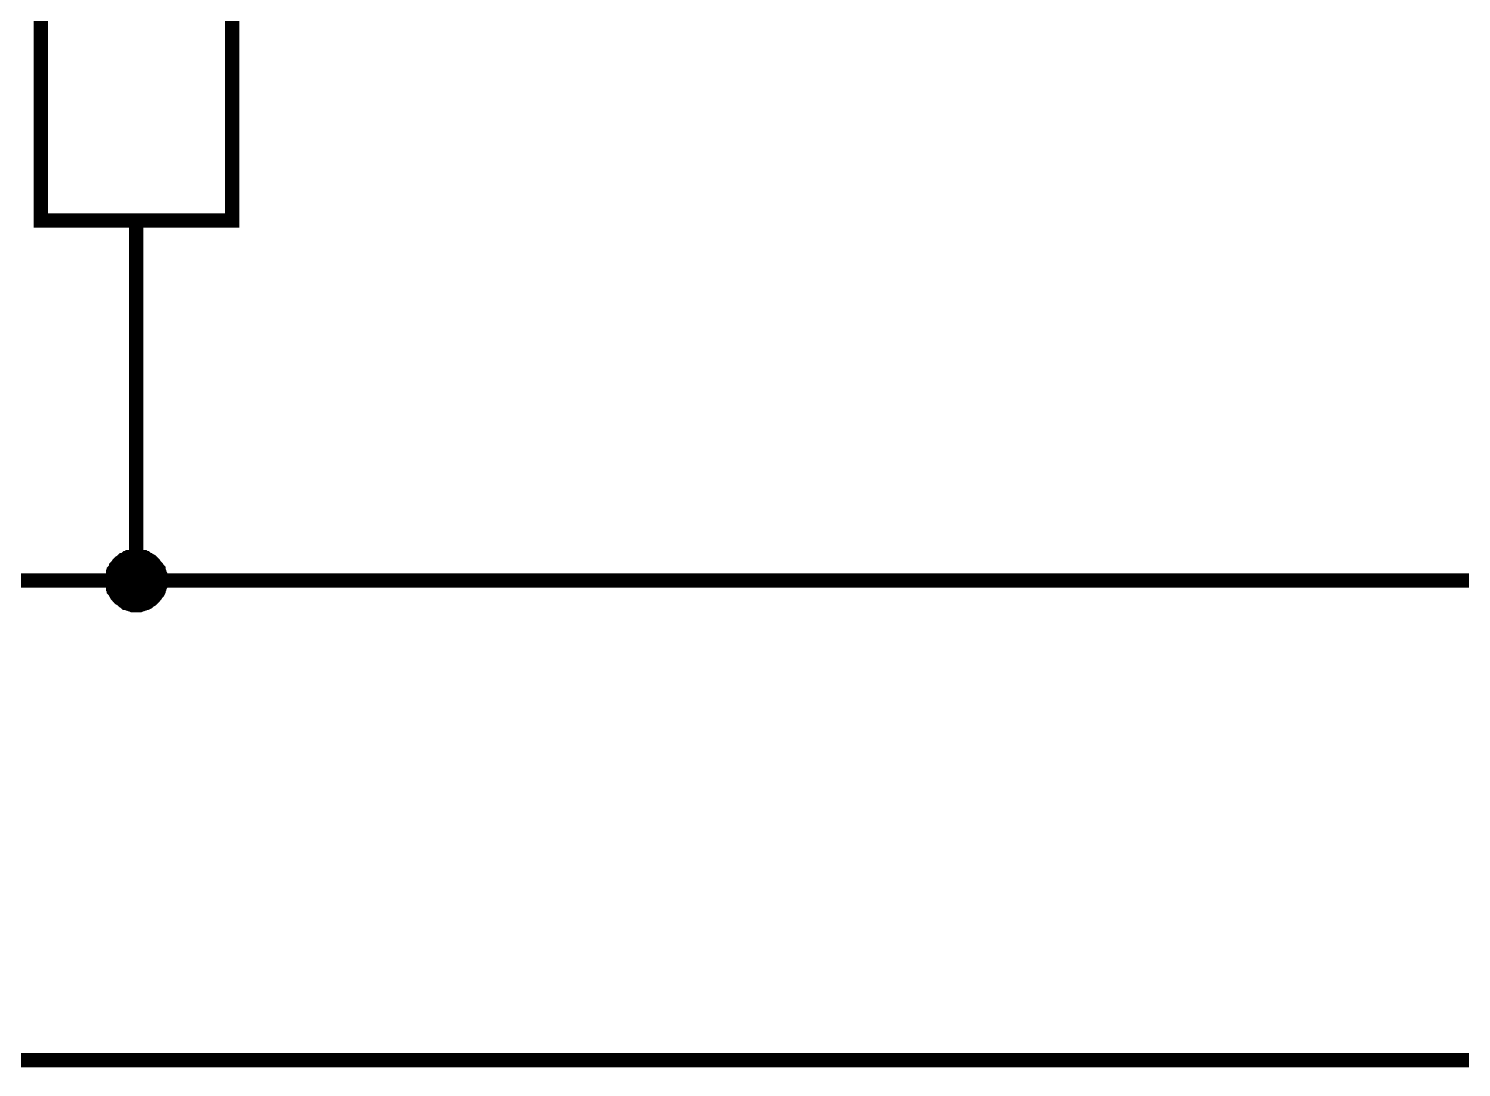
# Model space of a CAD drawing. Extents: x 196 to 1101, y 70 to 664.
# Drawn here: x 527.27 to 557.17, y 376.03 to 397.68 of the extents above; entities that cross this region are included whole.
import ezdxf

# ---------------------------------------------------------------- set-up
doc = ezdxf.new("R2010")
doc.units = 0
doc.header["$MEASUREMENT"] = 0
doc.layers.add('Sheet', color=255, linetype='CONTINUOUS')

msp = doc.modelspace()

# ---------------------------------------------------------------- linework, layer by layer
at = {"layer": 'Sheet', "const_width": 0.3}
for points in [[(659.469, 396.183), (666.97, 396.183), (666.97, 412.182), (611.985, 412.182), (611.985, 386.179), (529.515, 386.179), (464.546, 386.179)], [(659.469, 391.181), (669.47, 391.181), (669.47, 410.675), (606.985, 410.675), (606.985, 376.176), (517.031, 376.176), (464.546, 376.176)], [(529.515, 393.682), (529.515, 391.181)], [(529.515, 391.181), (529.515, 386.179)], [(529.018, 386.179), (529.018, 386.21), (529.018, 386.226), (529.018, 386.257), (529.034, 386.288), (529.034, 386.303), (529.034, 386.335), (529.049, 386.35), (529.049, 386.381), (529.065, 386.397), (529.08, 386.412), (529.096, 386.443), (529.096, 386.459), (529.111, 386.474), (529.127, 386.49), (529.142, 386.521), (529.158, 386.536), (529.173, 386.552), (529.205, 386.568), (529.22, 386.583), (529.236, 386.599), (529.251, 386.599), (529.282, 386.614), (529.298, 386.63), (529.313, 386.645), (529.344, 386.645), (529.36, 386.661), (529.391, 386.661), (529.406, 386.661), (529.437, 386.676), (529.469, 386.676), (529.484, 386.676), (529.515, 386.676)], [(529.018, 386.179), (529.018, 386.21), (529.018, 386.226), (529.018, 386.257), (529.034, 386.288), (529.034, 386.303), (529.034, 386.335), (529.049, 386.35), (529.049, 386.381), (529.065, 386.397), (529.08, 386.412), (529.096, 386.443), (529.096, 386.459), (529.111, 386.474), (529.127, 386.49), (529.142, 386.521), (529.158, 386.536), (529.173, 386.552), (529.205, 386.568), (529.22, 386.583), (529.236, 386.599), (529.251, 386.599), (529.282, 386.614), (529.298, 386.63), (529.313, 386.645), (529.344, 386.645), (529.36, 386.661), (529.391, 386.661), (529.406, 386.661), (529.437, 386.676), (529.469, 386.676), (529.484, 386.676), (529.515, 386.676)], [(529.018, 386.179), (529.018, 386.21), (529.018, 386.226), (529.018, 386.257), (529.034, 386.288), (529.034, 386.303), (529.034, 386.335), (529.049, 386.35), (529.049, 386.381), (529.065, 386.397), (529.08, 386.412), (529.096, 386.443), (529.096, 386.459), (529.111, 386.474), (529.127, 386.49), (529.142, 386.521), (529.158, 386.536), (529.173, 386.552), (529.205, 386.568), (529.22, 386.583), (529.236, 386.599), (529.251, 386.599), (529.282, 386.614), (529.298, 386.63), (529.313, 386.645), (529.344, 386.645), (529.36, 386.661), (529.391, 386.661), (529.406, 386.661), (529.437, 386.676), (529.469, 386.676), (529.484, 386.676), (529.515, 386.676)], [(529.018, 386.179), (529.018, 386.21), (529.018, 386.226), (529.018, 386.257), (529.034, 386.288), (529.034, 386.303), (529.034, 386.335), (529.049, 386.35), (529.049, 386.381), (529.065, 386.397), (529.08, 386.412), (529.096, 386.443), (529.096, 386.459), (529.111, 386.474), (529.127, 386.49), (529.142, 386.521), (529.158, 386.536), (529.173, 386.552), (529.205, 386.568), (529.22, 386.583), (529.236, 386.599), (529.251, 386.599), (529.282, 386.614), (529.298, 386.63), (529.313, 386.645), (529.344, 386.645), (529.36, 386.661), (529.391, 386.661), (529.406, 386.661), (529.437, 386.676), (529.469, 386.676), (529.484, 386.676), (529.515, 386.676)], [(529.018, 386.179), (529.018, 386.21), (529.018, 386.226), (529.018, 386.257), (529.034, 386.288), (529.034, 386.303), (529.034, 386.335), (529.049, 386.35), (529.049, 386.381), (529.065, 386.397), (529.08, 386.412), (529.096, 386.443), (529.096, 386.459), (529.111, 386.474), (529.127, 386.49), (529.142, 386.521), (529.158, 386.536), (529.173, 386.552), (529.205, 386.568), (529.22, 386.583), (529.236, 386.599), (529.251, 386.599), (529.282, 386.614), (529.298, 386.63), (529.313, 386.645), (529.344, 386.645), (529.36, 386.661), (529.391, 386.661), (529.406, 386.661), (529.437, 386.676), (529.469, 386.676), (529.484, 386.676), (529.515, 386.676)], [(529.018, 386.179), (529.018, 386.21), (529.018, 386.226), (529.018, 386.257), (529.034, 386.288), (529.034, 386.303), (529.034, 386.335), (529.049, 386.35), (529.049, 386.381), (529.065, 386.397), (529.08, 386.412), (529.096, 386.443), (529.096, 386.459), (529.111, 386.474), (529.127, 386.49), (529.142, 386.521), (529.158, 386.536), (529.173, 386.552), (529.205, 386.568), (529.22, 386.583), (529.236, 386.599), (529.251, 386.599), (529.282, 386.614), (529.298, 386.63), (529.313, 386.645), (529.344, 386.645), (529.36, 386.661), (529.391, 386.661), (529.406, 386.661), (529.437, 386.676), (529.469, 386.676), (529.484, 386.676), (529.515, 386.676)], [(529.018, 386.179), (529.018, 386.21), (529.018, 386.226), (529.018, 386.257), (529.034, 386.288), (529.034, 386.303), (529.034, 386.335), (529.049, 386.35), (529.049, 386.381), (529.065, 386.397), (529.08, 386.412), (529.096, 386.443), (529.096, 386.459), (529.111, 386.474), (529.127, 386.49), (529.142, 386.521), (529.158, 386.536), (529.173, 386.552), (529.205, 386.568), (529.22, 386.583), (529.236, 386.599), (529.251, 386.599), (529.282, 386.614), (529.298, 386.63), (529.313, 386.645), (529.344, 386.645), (529.36, 386.661), (529.391, 386.661), (529.406, 386.661), (529.437, 386.676), (529.469, 386.676), (529.484, 386.676), (529.515, 386.676)], [(529.018, 386.179), (529.018, 386.21), (529.018, 386.226), (529.018, 386.257), (529.034, 386.288), (529.034, 386.303), (529.034, 386.335), (529.049, 386.35), (529.049, 386.381), (529.065, 386.397), (529.08, 386.412), (529.096, 386.443), (529.096, 386.459), (529.111, 386.474), (529.127, 386.49), (529.142, 386.521), (529.158, 386.536), (529.173, 386.552), (529.205, 386.568), (529.22, 386.583), (529.236, 386.599), (529.251, 386.599), (529.282, 386.614), (529.298, 386.63), (529.313, 386.645), (529.344, 386.645), (529.36, 386.661), (529.391, 386.661), (529.406, 386.661), (529.437, 386.676), (529.469, 386.676), (529.484, 386.676), (529.515, 386.676)], [(529.515, 386.676), (529.515, 386.676)], [(529.515, 386.676), (529.546, 386.676), (529.562, 386.676), (529.593, 386.676), (529.624, 386.661), (529.639, 386.661), (529.67, 386.661), (529.686, 386.645), (529.717, 386.645), (529.732, 386.63), (529.764, 386.614), (529.779, 386.599), (529.795, 386.599), (529.826, 386.583), (529.841, 386.568), (529.857, 386.552), (529.872, 386.536), (529.888, 386.521), (529.903, 386.49), (529.919, 386.474), (529.934, 386.459), (529.95, 386.443), (529.965, 386.412), (529.981, 386.397), (529.981, 386.381), (529.996, 386.35), (529.996, 386.335), (530.012, 386.303), (530.012, 386.288), (530.028, 386.257), (530.028, 386.226), (530.028, 386.21), (530.028, 386.179)], [(529.515, 386.676), (529.515, 386.676)], [(529.515, 386.676), (529.546, 386.676), (529.562, 386.676), (529.593, 386.676), (529.624, 386.661), (529.639, 386.661), (529.67, 386.661), (529.686, 386.645), (529.717, 386.645), (529.732, 386.63), (529.764, 386.614), (529.779, 386.599), (529.795, 386.599), (529.826, 386.583), (529.841, 386.568), (529.857, 386.552), (529.872, 386.536), (529.888, 386.521), (529.903, 386.49), (529.919, 386.474), (529.934, 386.459), (529.95, 386.443), (529.965, 386.412), (529.981, 386.397), (529.981, 386.381), (529.996, 386.35), (529.996, 386.335), (530.012, 386.303), (530.012, 386.288), (530.028, 386.257), (530.028, 386.226), (530.028, 386.21), (530.028, 386.179)], [(529.515, 386.676), (529.515, 386.676)], [(529.515, 386.676), (529.546, 386.676), (529.562, 386.676), (529.593, 386.676), (529.624, 386.661), (529.639, 386.661), (529.67, 386.661), (529.686, 386.645), (529.717, 386.645), (529.732, 386.63), (529.764, 386.614), (529.779, 386.599), (529.795, 386.599), (529.826, 386.583), (529.841, 386.568), (529.857, 386.552), (529.872, 386.536), (529.888, 386.521), (529.903, 386.49), (529.919, 386.474), (529.934, 386.459), (529.95, 386.443), (529.965, 386.412), (529.981, 386.397), (529.981, 386.381), (529.996, 386.35), (529.996, 386.335), (530.012, 386.303), (530.012, 386.288), (530.028, 386.257), (530.028, 386.226), (530.028, 386.21), (530.028, 386.179)], [(529.515, 386.676), (529.515, 386.676)], [(529.515, 386.676), (529.546, 386.676), (529.562, 386.676), (529.593, 386.676), (529.624, 386.661), (529.639, 386.661), (529.67, 386.661), (529.686, 386.645), (529.717, 386.645), (529.732, 386.63), (529.764, 386.614), (529.779, 386.599), (529.795, 386.599), (529.826, 386.583), (529.841, 386.568), (529.857, 386.552), (529.872, 386.536), (529.888, 386.521), (529.903, 386.49), (529.919, 386.474), (529.934, 386.459), (529.95, 386.443), (529.965, 386.412), (529.981, 386.397), (529.981, 386.381), (529.996, 386.35), (529.996, 386.335), (530.012, 386.303), (530.012, 386.288), (530.028, 386.257), (530.028, 386.226), (530.028, 386.21), (530.028, 386.179)], [(529.515, 386.676), (529.515, 386.676)], [(529.515, 386.676), (529.546, 386.676), (529.562, 386.676), (529.593, 386.676), (529.624, 386.661), (529.639, 386.661), (529.67, 386.661), (529.686, 386.645), (529.717, 386.645), (529.732, 386.63), (529.764, 386.614), (529.779, 386.599), (529.795, 386.599), (529.826, 386.583), (529.841, 386.568), (529.857, 386.552), (529.872, 386.536), (529.888, 386.521), (529.903, 386.49), (529.919, 386.474), (529.934, 386.459), (529.95, 386.443), (529.965, 386.412), (529.981, 386.397), (529.981, 386.381), (529.996, 386.35), (529.996, 386.335), (530.012, 386.303), (530.012, 386.288), (530.028, 386.257), (530.028, 386.226), (530.028, 386.21), (530.028, 386.179)], [(529.515, 386.676), (529.515, 386.676)], [(529.515, 386.676), (529.546, 386.676), (529.562, 386.676), (529.593, 386.676), (529.624, 386.661), (529.639, 386.661), (529.67, 386.661), (529.686, 386.645), (529.717, 386.645), (529.732, 386.63), (529.764, 386.614), (529.779, 386.599), (529.795, 386.599), (529.826, 386.583), (529.841, 386.568), (529.857, 386.552), (529.872, 386.536), (529.888, 386.521), (529.903, 386.49), (529.919, 386.474), (529.934, 386.459), (529.95, 386.443), (529.965, 386.412), (529.981, 386.397), (529.981, 386.381), (529.996, 386.35), (529.996, 386.335), (530.012, 386.303), (530.012, 386.288), (530.028, 386.257), (530.028, 386.226), (530.028, 386.21), (530.028, 386.179)], [(529.515, 386.676), (529.515, 386.676)], [(529.515, 386.676), (529.546, 386.676), (529.562, 386.676), (529.593, 386.676), (529.624, 386.661), (529.639, 386.661), (529.67, 386.661), (529.686, 386.645), (529.717, 386.645), (529.732, 386.63), (529.764, 386.614), (529.779, 386.599), (529.795, 386.599), (529.826, 386.583), (529.841, 386.568), (529.857, 386.552), (529.872, 386.536), (529.888, 386.521), (529.903, 386.49), (529.919, 386.474), (529.934, 386.459), (529.95, 386.443), (529.965, 386.412), (529.981, 386.397), (529.981, 386.381), (529.996, 386.35), (529.996, 386.335), (530.012, 386.303), (530.012, 386.288), (530.028, 386.257), (530.028, 386.226), (530.028, 386.21), (530.028, 386.179)], [(529.515, 386.676), (529.515, 386.676)], [(529.515, 386.676), (529.546, 386.676), (529.562, 386.676), (529.593, 386.676), (529.624, 386.661), (529.639, 386.661), (529.67, 386.661), (529.686, 386.645), (529.717, 386.645), (529.732, 386.63), (529.764, 386.614), (529.779, 386.599), (529.795, 386.599), (529.826, 386.583), (529.841, 386.568), (529.857, 386.552), (529.872, 386.536), (529.888, 386.521), (529.903, 386.49), (529.919, 386.474), (529.934, 386.459), (529.95, 386.443), (529.965, 386.412), (529.981, 386.397), (529.981, 386.381), (529.996, 386.35), (529.996, 386.335), (530.012, 386.303), (530.012, 386.288), (530.028, 386.257), (530.028, 386.226), (530.028, 386.21), (530.028, 386.179)], [(529.515, 385.667), (529.484, 385.667), (529.469, 385.667), (529.437, 385.667), (529.406, 385.682), (529.391, 385.682), (529.36, 385.698), (529.344, 385.698), (529.313, 385.713), (529.298, 385.713), (529.282, 385.729), (529.251, 385.744), (529.236, 385.76), (529.22, 385.775), (529.205, 385.791), (529.173, 385.806), (529.158, 385.822), (529.142, 385.837), (529.127, 385.853), (529.111, 385.869), (529.096, 385.9), (529.096, 385.915), (529.08, 385.931), (529.065, 385.962), (529.049, 385.977), (529.049, 386.008), (529.034, 386.024), (529.034, 386.055), (529.034, 386.07), (529.018, 386.102), (529.018, 386.133), (529.018, 386.148), (529.018, 386.179)], [(529.018, 386.179), (529.018, 386.179)], [(529.515, 385.667), (529.484, 385.667), (529.469, 385.667), (529.437, 385.667), (529.406, 385.682), (529.391, 385.682), (529.36, 385.698), (529.344, 385.698), (529.313, 385.713), (529.298, 385.713), (529.282, 385.729), (529.251, 385.744), (529.236, 385.76), (529.22, 385.775), (529.205, 385.791), (529.173, 385.806), (529.158, 385.822), (529.142, 385.837), (529.127, 385.853), (529.111, 385.869), (529.096, 385.9), (529.096, 385.915), (529.08, 385.931), (529.065, 385.962), (529.049, 385.977), (529.049, 386.008), (529.034, 386.024), (529.034, 386.055), (529.034, 386.07), (529.018, 386.102), (529.018, 386.133), (529.018, 386.148), (529.018, 386.179)], [(529.018, 386.179), (529.018, 386.179)], [(529.515, 385.667), (529.484, 385.667), (529.469, 385.667), (529.437, 385.667), (529.406, 385.682), (529.391, 385.682), (529.36, 385.698), (529.344, 385.698), (529.313, 385.713), (529.298, 385.713), (529.282, 385.729), (529.251, 385.744), (529.236, 385.76), (529.22, 385.775), (529.205, 385.791), (529.173, 385.806), (529.158, 385.822), (529.142, 385.837), (529.127, 385.853), (529.111, 385.869), (529.096, 385.9), (529.096, 385.915), (529.08, 385.931), (529.065, 385.962), (529.049, 385.977), (529.049, 386.008), (529.034, 386.024), (529.034, 386.055), (529.034, 386.07), (529.018, 386.102), (529.018, 386.133), (529.018, 386.148), (529.018, 386.179)], [(529.018, 386.179), (529.018, 386.179)], [(529.515, 385.667), (529.484, 385.667), (529.469, 385.667), (529.437, 385.667), (529.406, 385.682), (529.391, 385.682), (529.36, 385.698), (529.344, 385.698), (529.313, 385.713), (529.298, 385.713), (529.282, 385.729), (529.251, 385.744), (529.236, 385.76), (529.22, 385.775), (529.205, 385.791), (529.173, 385.806), (529.158, 385.822), (529.142, 385.837), (529.127, 385.853), (529.111, 385.869), (529.096, 385.9), (529.096, 385.915), (529.08, 385.931), (529.065, 385.962), (529.049, 385.977), (529.049, 386.008), (529.034, 386.024), (529.034, 386.055), (529.034, 386.07), (529.018, 386.102), (529.018, 386.133), (529.018, 386.148), (529.018, 386.179)], [(529.018, 386.179), (529.018, 386.179)], [(529.515, 385.667), (529.484, 385.667), (529.469, 385.667), (529.437, 385.667), (529.406, 385.682), (529.391, 385.682), (529.36, 385.698), (529.344, 385.698), (529.313, 385.713), (529.298, 385.713), (529.282, 385.729), (529.251, 385.744), (529.236, 385.76), (529.22, 385.775), (529.205, 385.791), (529.173, 385.806), (529.158, 385.822), (529.142, 385.837), (529.127, 385.853), (529.111, 385.869), (529.096, 385.9), (529.096, 385.915), (529.08, 385.931), (529.065, 385.962), (529.049, 385.977), (529.049, 386.008), (529.034, 386.024), (529.034, 386.055), (529.034, 386.07), (529.018, 386.102), (529.018, 386.133), (529.018, 386.148), (529.018, 386.179)], [(529.018, 386.179), (529.018, 386.179)], [(529.515, 385.667), (529.484, 385.667), (529.469, 385.667), (529.437, 385.667), (529.406, 385.682), (529.391, 385.682), (529.36, 385.698), (529.344, 385.698), (529.313, 385.713), (529.298, 385.713), (529.282, 385.729), (529.251, 385.744), (529.236, 385.76), (529.22, 385.775), (529.205, 385.791), (529.173, 385.806), (529.158, 385.822), (529.142, 385.837), (529.127, 385.853), (529.111, 385.869), (529.096, 385.9), (529.096, 385.915), (529.08, 385.931), (529.065, 385.962), (529.049, 385.977), (529.049, 386.008), (529.034, 386.024), (529.034, 386.055), (529.034, 386.07), (529.018, 386.102), (529.018, 386.133), (529.018, 386.148), (529.018, 386.179)], [(529.018, 386.179), (529.018, 386.179)], [(529.515, 385.667), (529.484, 385.667), (529.469, 385.667), (529.437, 385.667), (529.406, 385.682), (529.391, 385.682), (529.36, 385.698), (529.344, 385.698), (529.313, 385.713), (529.298, 385.713), (529.282, 385.729), (529.251, 385.744), (529.236, 385.76), (529.22, 385.775), (529.205, 385.791), (529.173, 385.806), (529.158, 385.822), (529.142, 385.837), (529.127, 385.853), (529.111, 385.869), (529.096, 385.9), (529.096, 385.915), (529.08, 385.931), (529.065, 385.962), (529.049, 385.977), (529.049, 386.008), (529.034, 386.024), (529.034, 386.055), (529.034, 386.07), (529.018, 386.102), (529.018, 386.133), (529.018, 386.148), (529.018, 386.179)], [(529.018, 386.179), (529.018, 386.179)], [(529.515, 385.667), (529.484, 385.667), (529.469, 385.667), (529.437, 385.667), (529.406, 385.682), (529.391, 385.682), (529.36, 385.698), (529.344, 385.698), (529.313, 385.713), (529.298, 385.713), (529.282, 385.729), (529.251, 385.744), (529.236, 385.76), (529.22, 385.775), (529.205, 385.791), (529.173, 385.806), (529.158, 385.822), (529.142, 385.837), (529.127, 385.853), (529.111, 385.869), (529.096, 385.9), (529.096, 385.915), (529.08, 385.931), (529.065, 385.962), (529.049, 385.977), (529.049, 386.008), (529.034, 386.024), (529.034, 386.055), (529.034, 386.07), (529.018, 386.102), (529.018, 386.133), (529.018, 386.148), (529.018, 386.179)], [(529.018, 386.179), (529.018, 386.179)], [(530.028, 386.179), (530.028, 386.148), (530.028, 386.133), (530.028, 386.102), (530.012, 386.07), (530.012, 386.055), (529.996, 386.024), (529.996, 386.008), (529.981, 385.977), (529.981, 385.962), (529.965, 385.931), (529.95, 385.915), (529.934, 385.9), (529.919, 385.869), (529.903, 385.853), (529.888, 385.837), (529.872, 385.822), (529.857, 385.806), (529.841, 385.791), (529.826, 385.775), (529.795, 385.76), (529.779, 385.744), (529.764, 385.729), (529.732, 385.713), (529.717, 385.713), (529.686, 385.698), (529.67, 385.698), (529.639, 385.682), (529.624, 385.682), (529.593, 385.667), (529.562, 385.667), (529.546, 385.667), (529.515, 385.667)], [(530.028, 386.179), (530.028, 386.148), (530.028, 386.133), (530.028, 386.102), (530.012, 386.07), (530.012, 386.055), (529.996, 386.024), (529.996, 386.008), (529.981, 385.977), (529.981, 385.962), (529.965, 385.931), (529.95, 385.915), (529.934, 385.9), (529.919, 385.869), (529.903, 385.853), (529.888, 385.837), (529.872, 385.822), (529.857, 385.806), (529.841, 385.791), (529.826, 385.775), (529.795, 385.76), (529.779, 385.744), (529.764, 385.729), (529.732, 385.713), (529.717, 385.713), (529.686, 385.698), (529.67, 385.698), (529.639, 385.682), (529.624, 385.682), (529.593, 385.667), (529.562, 385.667), (529.546, 385.667), (529.515, 385.667)], [(530.028, 386.179), (530.028, 386.148), (530.028, 386.133), (530.028, 386.102), (530.012, 386.07), (530.012, 386.055), (529.996, 386.024), (529.996, 386.008), (529.981, 385.977), (529.981, 385.962), (529.965, 385.931), (529.95, 385.915), (529.934, 385.9), (529.919, 385.869), (529.903, 385.853), (529.888, 385.837), (529.872, 385.822), (529.857, 385.806), (529.841, 385.791), (529.826, 385.775), (529.795, 385.76), (529.779, 385.744), (529.764, 385.729), (529.732, 385.713), (529.717, 385.713), (529.686, 385.698), (529.67, 385.698), (529.639, 385.682), (529.624, 385.682), (529.593, 385.667), (529.562, 385.667), (529.546, 385.667), (529.515, 385.667)], [(530.028, 386.179), (530.028, 386.148), (530.028, 386.133), (530.028, 386.102), (530.012, 386.07), (530.012, 386.055), (529.996, 386.024), (529.996, 386.008), (529.981, 385.977), (529.981, 385.962), (529.965, 385.931), (529.95, 385.915), (529.934, 385.9), (529.919, 385.869), (529.903, 385.853), (529.888, 385.837), (529.872, 385.822), (529.857, 385.806), (529.841, 385.791), (529.826, 385.775), (529.795, 385.76), (529.779, 385.744), (529.764, 385.729), (529.732, 385.713), (529.717, 385.713), (529.686, 385.698), (529.67, 385.698), (529.639, 385.682), (529.624, 385.682), (529.593, 385.667), (529.562, 385.667), (529.546, 385.667), (529.515, 385.667)], [(530.028, 386.179), (530.028, 386.148), (530.028, 386.133), (530.028, 386.102), (530.012, 386.07), (530.012, 386.055), (529.996, 386.024), (529.996, 386.008), (529.981, 385.977), (529.981, 385.962), (529.965, 385.931), (529.95, 385.915), (529.934, 385.9), (529.919, 385.869), (529.903, 385.853), (529.888, 385.837), (529.872, 385.822), (529.857, 385.806), (529.841, 385.791), (529.826, 385.775), (529.795, 385.76), (529.779, 385.744), (529.764, 385.729), (529.732, 385.713), (529.717, 385.713), (529.686, 385.698), (529.67, 385.698), (529.639, 385.682), (529.624, 385.682), (529.593, 385.667), (529.562, 385.667), (529.546, 385.667), (529.515, 385.667)], [(530.028, 386.179), (530.028, 386.148), (530.028, 386.133), (530.028, 386.102), (530.012, 386.07), (530.012, 386.055), (529.996, 386.024), (529.996, 386.008), (529.981, 385.977), (529.981, 385.962), (529.965, 385.931), (529.95, 385.915), (529.934, 385.9), (529.919, 385.869), (529.903, 385.853), (529.888, 385.837), (529.872, 385.822), (529.857, 385.806), (529.841, 385.791), (529.826, 385.775), (529.795, 385.76), (529.779, 385.744), (529.764, 385.729), (529.732, 385.713), (529.717, 385.713), (529.686, 385.698), (529.67, 385.698), (529.639, 385.682), (529.624, 385.682), (529.593, 385.667), (529.562, 385.667), (529.546, 385.667), (529.515, 385.667)], [(530.028, 386.179), (530.028, 386.148), (530.028, 386.133), (530.028, 386.102), (530.012, 386.07), (530.012, 386.055), (529.996, 386.024), (529.996, 386.008), (529.981, 385.977), (529.981, 385.962), (529.965, 385.931), (529.95, 385.915), (529.934, 385.9), (529.919, 385.869), (529.903, 385.853), (529.888, 385.837), (529.872, 385.822), (529.857, 385.806), (529.841, 385.791), (529.826, 385.775), (529.795, 385.76), (529.779, 385.744), (529.764, 385.729), (529.732, 385.713), (529.717, 385.713), (529.686, 385.698), (529.67, 385.698), (529.639, 385.682), (529.624, 385.682), (529.593, 385.667), (529.562, 385.667), (529.546, 385.667), (529.515, 385.667)], [(530.028, 386.179), (530.028, 386.148), (530.028, 386.133), (530.028, 386.102), (530.012, 386.07), (530.012, 386.055), (529.996, 386.024), (529.996, 386.008), (529.981, 385.977), (529.981, 385.962), (529.965, 385.931), (529.95, 385.915), (529.934, 385.9), (529.919, 385.869), (529.903, 385.853), (529.888, 385.837), (529.872, 385.822), (529.857, 385.806), (529.841, 385.791), (529.826, 385.775), (529.795, 385.76), (529.779, 385.744), (529.764, 385.729), (529.732, 385.713), (529.717, 385.713), (529.686, 385.698), (529.67, 385.698), (529.639, 385.682), (529.624, 385.682), (529.593, 385.667), (529.562, 385.667), (529.546, 385.667), (529.515, 385.667)], [(530.028, 386.179), (530.028, 386.179), (530.028, 386.179), (530.028, 386.179), (530.028, 386.179), (530.028, 386.179), (530.028, 386.179), (530.028, 386.179), (530.028, 386.179), (530.028, 386.179), (530.028, 386.179), (530.028, 386.179), (530.028, 386.179), (530.028, 386.179), (530.028, 386.179), (530.028, 386.179), (530.028, 386.179), (530.028, 386.179), (530.028, 386.179), (530.028, 386.179), (530.028, 386.179), (530.028, 386.179), (530.028, 386.179), (530.028, 386.179), (530.028, 386.179), (530.028, 386.179), (530.028, 386.179), (530.028, 386.179), (530.028, 386.179), (530.028, 386.179), (530.028, 386.179), (530.028, 386.179), (530.028, 386.179)], [(530.028, 386.179), (530.028, 386.179)], [(530.028, 386.179), (530.028, 386.179), (530.028, 386.179), (530.028, 386.179), (530.028, 386.179), (530.028, 386.179), (530.028, 386.179), (530.028, 386.179), (530.028, 386.179), (530.028, 386.179), (530.028, 386.179), (530.028, 386.179), (530.028, 386.179), (530.028, 386.179), (530.028, 386.179), (530.028, 386.179), (530.028, 386.179), (530.028, 386.179), (530.028, 386.179), (530.028, 386.179), (530.028, 386.179), (530.028, 386.179), (530.028, 386.179), (530.028, 386.179), (530.028, 386.179), (530.028, 386.179), (530.028, 386.179), (530.028, 386.179), (530.028, 386.179), (530.028, 386.179), (530.028, 386.179), (530.028, 386.179), (530.028, 386.179)], [(530.028, 386.179), (530.028, 386.179)], [(530.028, 386.179), (530.028, 386.179), (530.028, 386.179), (530.028, 386.179), (530.028, 386.179), (530.028, 386.179), (530.028, 386.179), (530.028, 386.179), (530.028, 386.179), (530.028, 386.179), (530.028, 386.179), (530.028, 386.179), (530.028, 386.179), (530.028, 386.179), (530.028, 386.179), (530.028, 386.179), (530.028, 386.179), (530.028, 386.179), (530.028, 386.179), (530.028, 386.179), (530.028, 386.179), (530.028, 386.179), (530.028, 386.179), (530.028, 386.179), (530.028, 386.179), (530.028, 386.179), (530.028, 386.179), (530.028, 386.179), (530.028, 386.179), (530.028, 386.179), (530.028, 386.179), (530.028, 386.179), (530.028, 386.179)], [(530.028, 386.179), (530.028, 386.179)], [(530.028, 386.179), (530.028, 386.179), (530.028, 386.179), (530.028, 386.179), (530.028, 386.179), (530.028, 386.179), (530.028, 386.179), (530.028, 386.179), (530.028, 386.179), (530.028, 386.179), (530.028, 386.179), (530.028, 386.179), (530.028, 386.179), (530.028, 386.179), (530.028, 386.179), (530.028, 386.179), (530.028, 386.179), (530.028, 386.179), (530.028, 386.179), (530.028, 386.179), (530.028, 386.179), (530.028, 386.179), (530.028, 386.179), (530.028, 386.179), (530.028, 386.179), (530.028, 386.179), (530.028, 386.179), (530.028, 386.179), (530.028, 386.179), (530.028, 386.179), (530.028, 386.179), (530.028, 386.179), (530.028, 386.179)], [(530.028, 386.179), (530.028, 386.179)], [(530.028, 386.179), (530.028, 386.179), (530.028, 386.179), (530.028, 386.179), (530.028, 386.179), (530.028, 386.179), (530.028, 386.179), (530.028, 386.179), (530.028, 386.179), (530.028, 386.179), (530.028, 386.179), (530.028, 386.179), (530.028, 386.179), (530.028, 386.179), (530.028, 386.179), (530.028, 386.179), (530.028, 386.179), (530.028, 386.179), (530.028, 386.179), (530.028, 386.179), (530.028, 386.179), (530.028, 386.179), (530.028, 386.179), (530.028, 386.179), (530.028, 386.179), (530.028, 386.179), (530.028, 386.179), (530.028, 386.179), (530.028, 386.179), (530.028, 386.179), (530.028, 386.179), (530.028, 386.179), (530.028, 386.179)], [(530.028, 386.179), (530.028, 386.179)], [(530.028, 386.179), (530.028, 386.179), (530.028, 386.179), (530.028, 386.179), (530.028, 386.179), (530.028, 386.179), (530.028, 386.179), (530.028, 386.179), (530.028, 386.179), (530.028, 386.179), (530.028, 386.179), (530.028, 386.179), (530.028, 386.179), (530.028, 386.179), (530.028, 386.179), (530.028, 386.179), (530.028, 386.179), (530.028, 386.179), (530.028, 386.179), (530.028, 386.179), (530.028, 386.179), (530.028, 386.179), (530.028, 386.179), (530.028, 386.179), (530.028, 386.179), (530.028, 386.179), (530.028, 386.179), (530.028, 386.179), (530.028, 386.179), (530.028, 386.179), (530.028, 386.179), (530.028, 386.179), (530.028, 386.179)], [(530.028, 386.179), (530.028, 386.179)], [(530.028, 386.179), (530.028, 386.179), (530.028, 386.179), (530.028, 386.179), (530.028, 386.179), (530.028, 386.179), (530.028, 386.179), (530.028, 386.179), (530.028, 386.179), (530.028, 386.179), (530.028, 386.179), (530.028, 386.179), (530.028, 386.179), (530.028, 386.179), (530.028, 386.179), (530.028, 386.179), (530.028, 386.179), (530.028, 386.179), (530.028, 386.179), (530.028, 386.179), (530.028, 386.179), (530.028, 386.179), (530.028, 386.179), (530.028, 386.179), (530.028, 386.179), (530.028, 386.179), (530.028, 386.179), (530.028, 386.179), (530.028, 386.179), (530.028, 386.179), (530.028, 386.179), (530.028, 386.179), (530.028, 386.179)], [(530.028, 386.179), (530.028, 386.179)], [(530.028, 386.179), (530.028, 386.179), (530.028, 386.179), (530.028, 386.179), (530.028, 386.179), (530.028, 386.179), (530.028, 386.179), (530.028, 386.179), (530.028, 386.179), (530.028, 386.179), (530.028, 386.179), (530.028, 386.179), (530.028, 386.179), (530.028, 386.179), (530.028, 386.179), (530.028, 386.179), (530.028, 386.179), (530.028, 386.179), (530.028, 386.179), (530.028, 386.179), (530.028, 386.179), (530.028, 386.179), (530.028, 386.179), (530.028, 386.179), (530.028, 386.179), (530.028, 386.179), (530.028, 386.179), (530.028, 386.179), (530.028, 386.179), (530.028, 386.179), (530.028, 386.179), (530.028, 386.179), (530.028, 386.179)], [(530.028, 386.179), (530.028, 386.179)]]:
    msp.add_lwpolyline(points, dxfattribs=at)
msp.add_lwpolyline([(527.528, 403.67), (531.518, 403.67), (531.518, 393.682), (527.528, 393.682), (527.528, 403.67)], close=True, dxfattribs=at)
at = {"layer": 'Sheet', "const_width": 0.508}
msp.add_lwpolyline([(529.182, 386.183, 1), (529.69, 386.183, 1)], format="xyb", close=True, dxfattribs=at)

doc.saveas('drawing.dxf')
